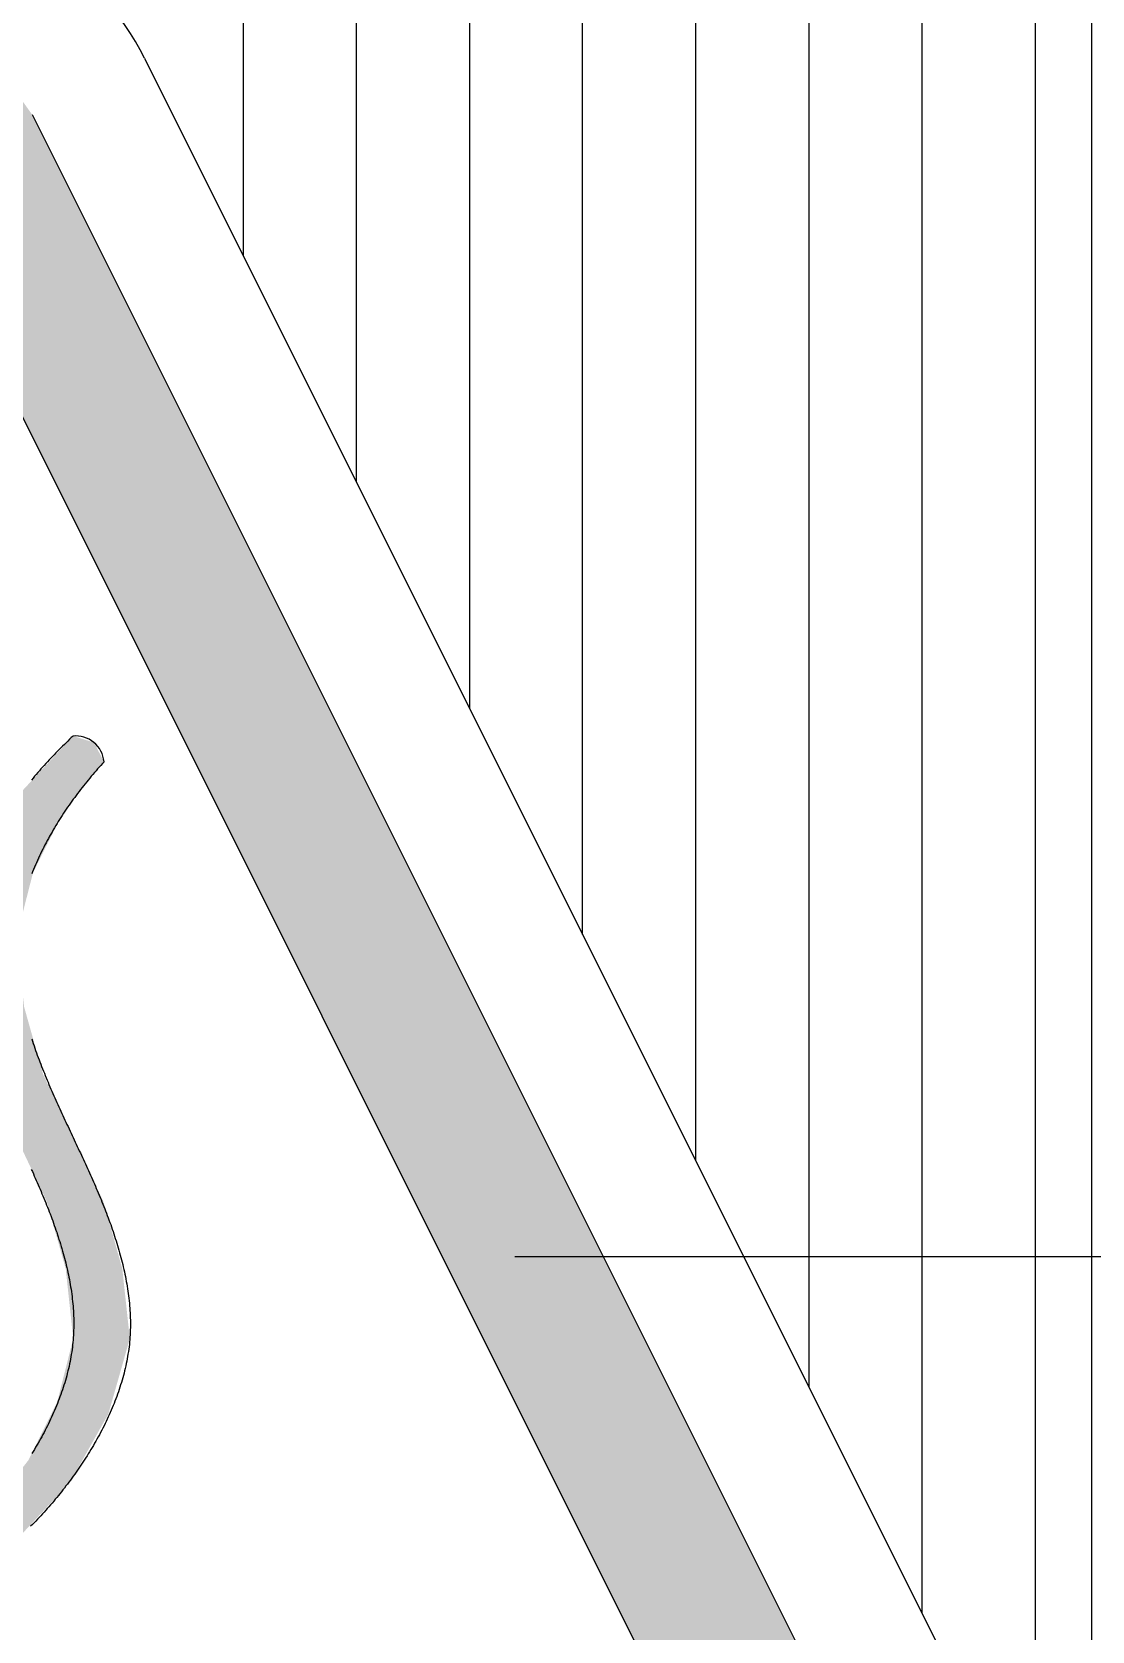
# Model space of a CAD drawing. Extents: x -260 to 40, y -107 to 195.
# Drawn here: x -175.08 to -165.71, y 151.68 to 165.81 of the extents above; entities that cross this region are included whole.
import ezdxf

# ---------------------------------------------------------------- set-up
doc = ezdxf.new("R2010")
doc.units = 0
doc.linetypes.add('CENTER', pattern=[50.8, 31.75, -6.35, 6.35, -6.35])
doc.layers.get('0').update_dxf_attribs({"linetype": 'CONTINUOUS'})
doc.layers.add('CENTER', color=1, linetype='CENTER')

# ---------------------------------------------------------------- blocks, each defined once
blk = doc.blocks.new('*U5')
at = {"color": 7, "linetype": 'CONTINUOUS'}
for points in [[(-174.713, 159.588), (-175.183, 159.081), (-174.529, 159.531)], [(-174.529, 159.531), (-175.183, 159.081), (-174.44, 159.361)], [(-174.44, 159.361), (-175.183, 159.081), (-174.806, 158.904)], [(-175.183, 159.081), (-175.522, 158.478), (-174.806, 158.904)], [(-174.806, 158.904), (-175.522, 158.478), (-175.067, 158.381)], [(-175.522, 158.478), (-175.712, 157.814), (-175.067, 158.381)], [(-175.067, 158.381), (-175.712, 157.814), (-175.212, 157.814)], [(-175.712, 157.814), (-175.646, 157.196), (-175.146, 157.196)], [(-175.212, 157.814), (-175.712, 157.814), (-175.146, 157.196)], [(-175.646, 157.196), (-175.478, 156.599), (-174.978, 156.599)], [(-175.146, 157.196), (-175.646, 157.196), (-174.978, 156.599)], [(-175.478, 156.599), (-175.212, 156.038), (-174.712, 156.038)], [(-174.978, 156.599), (-175.478, 156.599), (-174.712, 156.038)], [(-175.212, 156.038), (-174.946, 155.477), (-174.446, 155.477)], [(-174.712, 156.038), (-175.212, 156.038), (-174.446, 155.477)], [(-174.946, 155.477), (-174.778, 154.88), (-174.278, 154.88)], [(-174.446, 155.477), (-174.946, 155.477), (-174.278, 154.88)], [(-174.778, 154.88), (-174.712, 154.263), (-174.278, 154.88)], [(-174.278, 154.88), (-174.712, 154.263), (-174.212, 154.263)], [(-174.212, 154.263), (-174.853, 153.705), (-174.402, 153.597)], [(-174.712, 154.263), (-174.853, 153.705), (-174.212, 154.263)], [(-174.853, 153.705), (-175.108, 153.189), (-174.402, 153.597)], [(-174.402, 153.597), (-175.108, 153.189), (-174.741, 152.994)], [(-175.108, 153.189), (-175.465, 152.737), (-174.741, 152.994)], [(-174.741, 152.994), (-175.465, 152.737), (-175.212, 152.487)], [(-175.465, 152.737), (-175.39, 152.559), (-175.212, 152.487)]]:
    blk.add_solid(points, dxfattribs=at)
blk = doc.blocks.new('*U9')
at = {"color": 7, "linetype": 'CONTINUOUS', "extrusion": (0, 0, -1)}
for points in [[(176.78, 165.647), (175.627, 165.639), (168.638, 149.364)], [(175.627, 165.639), (175.307, 165.403), (168.638, 149.364)], [(175.307, 165.403), (175.076, 165.08), (168.638, 149.364)], [(175.076, 165.08), (167.458, 149.843), (168.638, 149.364)], [(175.076, 165.08), (167.458, 149.843), (175.076, 165.08)]]:
    blk.add_solid(points, dxfattribs=at)

msp = doc.modelspace()

# ---------------------------------------------------------------- linework, layer by layer
at = {"color": 7, "linetype": 'CONTINUOUS'}
for p, q in [((-165.712, 126.99), (-165.712, 182.989)), ((-173.212, 173.364), (-173.212, 163.835)), ((-172.212, 173.364), (-172.212, 161.835)), ((-171.212, 173.364), (-171.212, 159.835)), ((-170.212, 157.835), (-170.212, 173.364)), ((-169.212, 155.835), (-169.212, 173.364)), ((-168.212, 153.835), (-168.212, 173.364)), ((-167.212, 151.835), (-167.212, 173.364)), ((-166.212, 149.835), (-166.212, 173.364)), ((-174.082, 165.576), (-166.464, 150.34)), ((-175.076, 165.08), (-167.458, 149.843)), ((-168.638, 149.364), (-176.212, 164.512))]:
    msp.add_line(p, q, dxfattribs=at)
at = {"color": 7}
for points in [[(-174.713, 159.588, 0), (-174.729, 159.574, 0), (-174.744, 159.559, 0), (-174.76, 159.544, 0), (-174.775, 159.529, 0), (-174.79, 159.514, 0), (-174.806, 159.499, 0), (-174.821, 159.484, 0), (-174.836, 159.469, 0), (-174.851, 159.454, 0), (-174.866, 159.439, 0), (-174.881, 159.423, 0), (-174.896, 159.408, 0), (-174.911, 159.392, 0), (-174.925, 159.377, 0), (-174.94, 159.361, 0), (-174.954, 159.345, 0), (-174.968, 159.329, 0), (-174.983, 159.313, 0), (-174.997, 159.297, 0), (-175.011, 159.281, 0), (-175.025, 159.265, 0), (-175.039, 159.249, 0), (-175.053, 159.232, 0), (-175.067, 159.216, 0), (-175.08, 159.199, 0)], [(-174.439, 159.361, 0), (-174.453, 159.345, 0), (-174.468, 159.329, 0), (-174.482, 159.313, 0), (-174.496, 159.297, 0), (-174.51, 159.281, 0), (-174.524, 159.265, 0), (-174.538, 159.248, 0), (-174.552, 159.232, 0), (-174.566, 159.215, 0), (-174.58, 159.199, 0), (-174.593, 159.182, 0), (-174.607, 159.166, 0), (-174.62, 159.149, 0), (-174.634, 159.132, 0), (-174.647, 159.115, 0), (-174.66, 159.098, 0), (-174.673, 159.081, 0), (-174.686, 159.063, 0), (-174.699, 159.046, 0), (-174.711, 159.029, 0), (-174.724, 159.011, 0), (-174.736, 158.994, 0), (-174.749, 158.976, 0), (-174.761, 158.959, 0), (-174.773, 158.941, 0), (-174.785, 158.923, 0), (-174.797, 158.905, 0), (-174.809, 158.887, 0), (-174.821, 158.869, 0), (-174.832, 158.851, 0), (-174.844, 158.832, 0), (-174.855, 158.814, 0), (-174.866, 158.796, 0), (-174.877, 158.777, 0), (-174.888, 158.758, 0), (-174.899, 158.74, 0), (-174.91, 158.721, 0), (-174.921, 158.702, 0), (-174.931, 158.683, 0), (-174.941, 158.664, 0), (-174.952, 158.645, 0), (-174.962, 158.626, 0), (-174.972, 158.606, 0), (-174.981, 158.587, 0), (-174.991, 158.567, 0), (-175, 158.548, 0), (-175.01, 158.528, 0), (-175.019, 158.509, 0), (-175.028, 158.489, 0), (-175.037, 158.469, 0), (-175.046, 158.449, 0), (-175.054, 158.429, 0), (-175.062, 158.409, 0), (-175.071, 158.389, 0), (-175.079, 158.369, 0)], [(-175.079, 156.912, 0), (-175.072, 156.891, 0), (-175.065, 156.87, 0), (-175.058, 156.85, 0), (-175.051, 156.83, 0), (-175.044, 156.809, 0), (-175.037, 156.789, 0), (-175.029, 156.769, 0), (-175.022, 156.748, 0), (-175.014, 156.728, 0), (-175.007, 156.708, 0), (-174.999, 156.688, 0), (-174.991, 156.668, 0), (-174.983, 156.648, 0), (-174.975, 156.628, 0), (-174.967, 156.608, 0), (-174.959, 156.588, 0), (-174.951, 156.568, 0), (-174.943, 156.548, 0), (-174.934, 156.529, 0), (-174.926, 156.509, 0), (-174.918, 156.489, 0), (-174.909, 156.469, 0), (-174.9, 156.45, 0), (-174.892, 156.43, 0), (-174.883, 156.41, 0), (-174.875, 156.391, 0), (-174.866, 156.371, 0), (-174.857, 156.351, 0), (-174.848, 156.332, 0), (-174.839, 156.312, 0), (-174.83, 156.293, 0), (-174.822, 156.273, 0), (-174.813, 156.254, 0), (-174.804, 156.234, 0), (-174.795, 156.215, 0), (-174.786, 156.195, 0), (-174.777, 156.176, 0), (-174.767, 156.157, 0), (-174.758, 156.137, 0), (-174.749, 156.118, 0), (-174.74, 156.098, 0), (-174.731, 156.079, 0), (-174.722, 156.059, 0), (-174.713, 156.04, 0), (-174.704, 156.021, 0), (-174.695, 156.001, 0), (-174.685, 155.982, 0), (-174.676, 155.962, 0), (-174.667, 155.943, 0), (-174.658, 155.924, 0), (-174.649, 155.904, 0), (-174.64, 155.885, 0), (-174.631, 155.865, 0), (-174.622, 155.846, 0), (-174.613, 155.826, 0), (-174.604, 155.807, 0), (-174.595, 155.787, 0), (-174.586, 155.768, 0), (-174.577, 155.748, 0), (-174.568, 155.729, 0), (-174.56, 155.709, 0), (-174.551, 155.69, 0), (-174.542, 155.67, 0), (-174.534, 155.65, 0), (-174.525, 155.631, 0), (-174.516, 155.611, 0), (-174.508, 155.591, 0), (-174.499, 155.572, 0), (-174.491, 155.552, 0), (-174.483, 155.532, 0), (-174.474, 155.512, 0), (-174.466, 155.492, 0), (-174.458, 155.472, 0), (-174.45, 155.452, 0), (-174.442, 155.432, 0), (-174.434, 155.412, 0), (-174.426, 155.392, 0), (-174.419, 155.372, 0), (-174.411, 155.352, 0), (-174.403, 155.332, 0), (-174.396, 155.312, 0), (-174.389, 155.291, 0), (-174.381, 155.271, 0), (-174.374, 155.251, 0), (-174.367, 155.23, 0), (-174.36, 155.21, 0), (-174.353, 155.189, 0), (-174.346, 155.169, 0), (-174.34, 155.148, 0), (-174.333, 155.128, 0), (-174.327, 155.107, 0), (-174.321, 155.086, 0), (-174.314, 155.065, 0), (-174.308, 155.044, 0), (-174.302, 155.023, 0), (-174.297, 155.002, 0), (-174.291, 154.981, 0), (-174.285, 154.96, 0), (-174.28, 154.939, 0), (-174.275, 154.918, 0), (-174.27, 154.897, 0), (-174.265, 154.876, 0), (-174.26, 154.855, 0), (-174.256, 154.833, 0), (-174.251, 154.812, 0), (-174.247, 154.791, 0), (-174.243, 154.769, 0), (-174.239, 154.748, 0), (-174.236, 154.727, 0), (-174.232, 154.705, 0), (-174.229, 154.684, 0), (-174.226, 154.662, 0), (-174.223, 154.641, 0), (-174.221, 154.62, 0), (-174.218, 154.598, 0), (-174.216, 154.577, 0), (-174.214, 154.555, 0), (-174.212, 154.534, 0), (-174.211, 154.512, 0), (-174.21, 154.491, 0), (-174.209, 154.469, 0), (-174.208, 154.448, 0), (-174.207, 154.426, 0), (-174.207, 154.405, 0), (-174.207, 154.383, 0), (-174.207, 154.362, 0), (-174.208, 154.341, 0), (-174.208, 154.319, 0), (-174.209, 154.298, 0), (-174.211, 154.276, 0), (-174.212, 154.255, 0), (-174.214, 154.234, 0), (-174.216, 154.213, 0), (-174.219, 154.191, 0), (-174.222, 154.17, 0), (-174.225, 154.149, 0), (-174.228, 154.128, 0), (-174.231, 154.106, 0), (-174.235, 154.085, 0), (-174.239, 154.064, 0), (-174.243, 154.043, 0), (-174.248, 154.022, 0), (-174.253, 154.001, 0), (-174.258, 153.98, 0), (-174.263, 153.959, 0), (-174.268, 153.938, 0), (-174.274, 153.918, 0), (-174.28, 153.897, 0), (-174.286, 153.876, 0), (-174.293, 153.855, 0), (-174.299, 153.835, 0), (-174.306, 153.814, 0), (-174.313, 153.794, 0), (-174.32, 153.773, 0), (-174.327, 153.753, 0), (-174.335, 153.732, 0), (-174.343, 153.712, 0), (-174.351, 153.692, 0), (-174.359, 153.672, 0), (-174.367, 153.652, 0), (-174.376, 153.632, 0), (-174.385, 153.612, 0), (-174.394, 153.592, 0), (-174.403, 153.572, 0), (-174.412, 153.552, 0), (-174.421, 153.532, 0), (-174.431, 153.513, 0), (-174.44, 153.493, 0), (-174.45, 153.474, 0), (-174.46, 153.454, 0), (-174.47, 153.435, 0), (-174.481, 153.415, 0), (-174.491, 153.396, 0), (-174.502, 153.377, 0), (-174.512, 153.358, 0), (-174.523, 153.339, 0), (-174.534, 153.32, 0), (-174.545, 153.302, 0), (-174.556, 153.283, 0), (-174.568, 153.264, 0), (-174.579, 153.246, 0), (-174.59, 153.227, 0), (-174.602, 153.209, 0), (-174.614, 153.191, 0), (-174.626, 153.173, 0), (-174.638, 153.155, 0), (-174.65, 153.137, 0), (-174.662, 153.119, 0), (-174.674, 153.101, 0), (-174.686, 153.083, 0), (-174.699, 153.066, 0), (-174.712, 153.048, 0), (-174.724, 153.031, 0), (-174.737, 153.013, 0), (-174.75, 152.996, 0), (-174.763, 152.979, 0), (-174.776, 152.962, 0), (-174.789, 152.944, 0), (-174.803, 152.928, 0), (-174.816, 152.911, 0), (-174.829, 152.894, 0), (-174.843, 152.877, 0), (-174.857, 152.861, 0), (-174.87, 152.844, 0), (-174.884, 152.828, 0), (-174.898, 152.811, 0), (-174.912, 152.795, 0), (-174.927, 152.779, 0), (-174.941, 152.763, 0), (-174.955, 152.747, 0), (-174.97, 152.731, 0), (-174.984, 152.715, 0), (-174.999, 152.699, 0), (-175.013, 152.683, 0), (-175.028, 152.668, 0), (-175.043, 152.652, 0), (-175.058, 152.637, 0), (-175.073, 152.622, 0), (-175.088, 152.606, 0)], [(-175.082, 155.759, 0), (-175.073, 155.739, 0), (-175.064, 155.72, 0), (-175.056, 155.7, 0), (-175.047, 155.681, 0), (-175.038, 155.661, 0), (-175.03, 155.642, 0), (-175.021, 155.622, 0), (-175.013, 155.602, 0), (-175.004, 155.583, 0), (-174.996, 155.563, 0), (-174.988, 155.543, 0), (-174.979, 155.524, 0), (-174.971, 155.504, 0), (-174.963, 155.484, 0), (-174.955, 155.464, 0), (-174.947, 155.444, 0), (-174.939, 155.424, 0), (-174.931, 155.405, 0), (-174.923, 155.385, 0), (-174.916, 155.365, 0), (-174.908, 155.344, 0), (-174.901, 155.324, 0), (-174.893, 155.304, 0), (-174.886, 155.284, 0), (-174.879, 155.264, 0), (-174.872, 155.243, 0), (-174.865, 155.223, 0), (-174.858, 155.203, 0), (-174.851, 155.182, 0), (-174.844, 155.162, 0), (-174.838, 155.141, 0), (-174.831, 155.121, 0), (-174.825, 155.1, 0), (-174.818, 155.079, 0), (-174.812, 155.059, 0), (-174.806, 155.038, 0), (-174.8, 155.017, 0), (-174.795, 154.996, 0), (-174.789, 154.975, 0), (-174.784, 154.954, 0), (-174.778, 154.933, 0), (-174.773, 154.912, 0), (-174.768, 154.891, 0), (-174.763, 154.87, 0), (-174.759, 154.849, 0), (-174.754, 154.828, 0), (-174.75, 154.806, 0), (-174.746, 154.785, 0), (-174.742, 154.764, 0), (-174.738, 154.743, 0), (-174.735, 154.721, 0), (-174.731, 154.7, 0), (-174.728, 154.679, 0), (-174.725, 154.657, 0), (-174.722, 154.636, 0), (-174.72, 154.615, 0), (-174.717, 154.593, 0), (-174.715, 154.572, 0), (-174.713, 154.551, 0), (-174.712, 154.529, 0), (-174.71, 154.508, 0), (-174.709, 154.486, 0), (-174.708, 154.465, 0), (-174.707, 154.444, 0), (-174.707, 154.422, 0), (-174.707, 154.401, 0), (-174.707, 154.38, 0), (-174.707, 154.358, 0), (-174.708, 154.337, 0), (-174.709, 154.316, 0), (-174.71, 154.294, 0), (-174.711, 154.273, 0), (-174.713, 154.252, 0), (-174.715, 154.23, 0), (-174.717, 154.209, 0), (-174.719, 154.188, 0), (-174.722, 154.167, 0), (-174.725, 154.146, 0), (-174.729, 154.124, 0), (-174.732, 154.103, 0), (-174.736, 154.082, 0), (-174.74, 154.061, 0), (-174.744, 154.04, 0), (-174.749, 154.019, 0), (-174.754, 153.998, 0), (-174.759, 153.978, 0), (-174.764, 153.957, 0), (-174.769, 153.936, 0), (-174.775, 153.915, 0), (-174.781, 153.894, 0), (-174.787, 153.874, 0), (-174.794, 153.853, 0), (-174.8, 153.833, 0), (-174.807, 153.812, 0), (-174.814, 153.792, 0), (-174.821, 153.771, 0), (-174.829, 153.751, 0), (-174.836, 153.731, 0), (-174.844, 153.711, 0), (-174.852, 153.69, 0), (-174.86, 153.67, 0), (-174.868, 153.65, 0), (-174.877, 153.63, 0), (-174.885, 153.611, 0), (-174.894, 153.591, 0), (-174.903, 153.571, 0), (-174.912, 153.551, 0), (-174.921, 153.532, 0), (-174.931, 153.512, 0), (-174.94, 153.493, 0), (-174.95, 153.474, 0), (-174.96, 153.454, 0), (-174.97, 153.435, 0), (-174.98, 153.416, 0), (-174.99, 153.397, 0), (-175.001, 153.378, 0), (-175.011, 153.36, 0), (-175.022, 153.341, 0), (-175.033, 153.322, 0), (-175.044, 153.304, 0), (-175.055, 153.285, 0), (-175.066, 153.267, 0), (-175.077, 153.249, 0)]]:
    msp.add_polyline3d(points, dxfattribs=at)
at = {"color": 7, "linetype": 'CONTINUOUS'}
for centre, radius, start, end in [((-176.212, 164.512), 2.381, 26.565, 153.435), ((-174.689, 159.339), 0.25, 4.857, 96.0702)]:
    msp.add_arc(centre, radius, start, end, dxfattribs=at)
at = {"layer": 'CENTER', "color": 1, "linetype": 'CENTER'}
msp.add_line((-259.712, 154.989), (-92.712, 154.989), dxfattribs=at)

# ---------------------------------------------------------------- block references
at = {"color": 7, "linetype": 'CONTINUOUS'}
for name in ['*U9', '*U5']:
    msp.add_blockref(name, (0, 0), dxfattribs=at)

doc.saveas('drawing.dxf')
